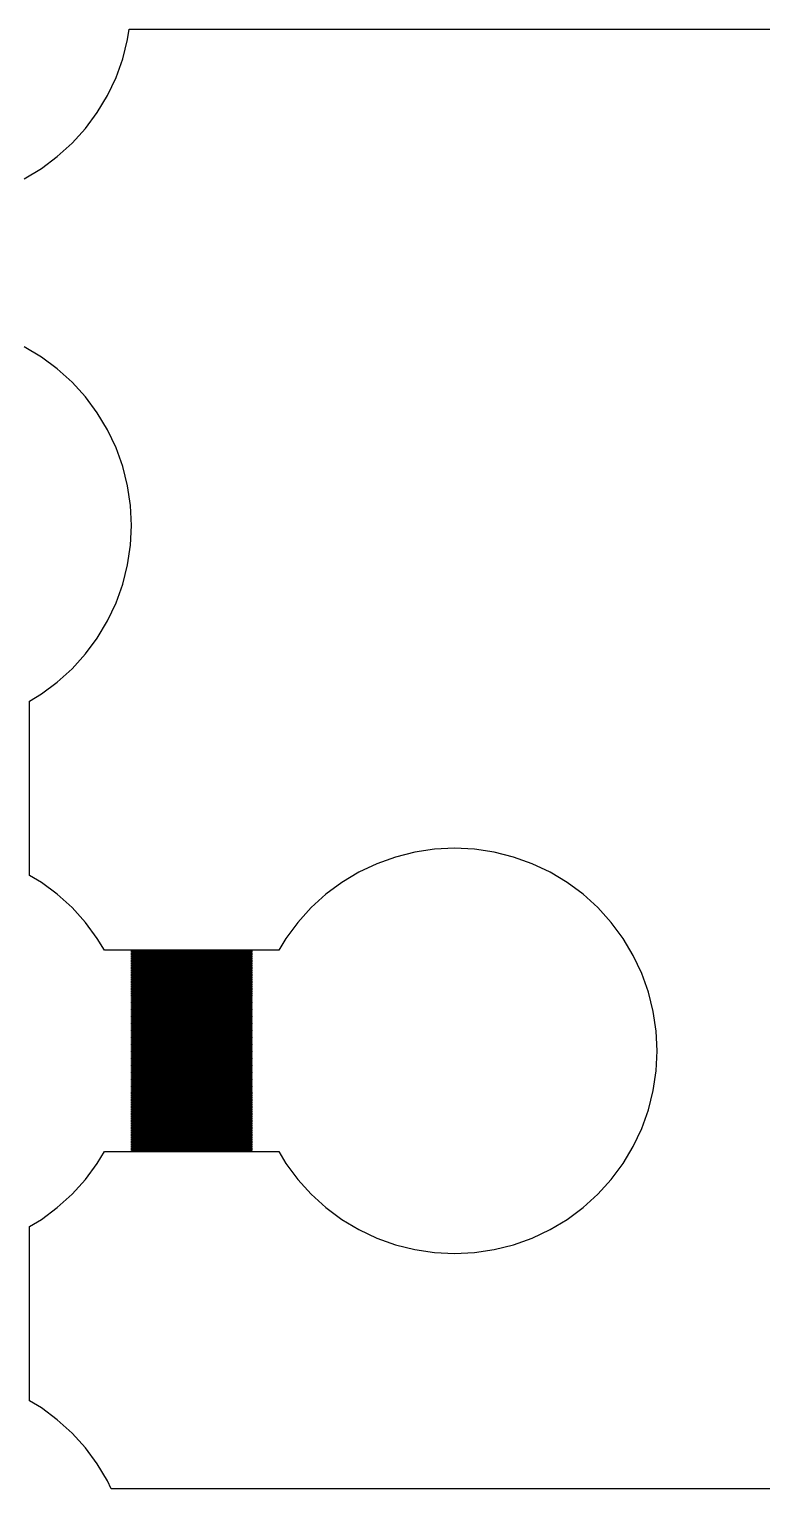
# Model space of a CAD drawing. Extents: x -10 to 91, y -24 to 82.
# Drawn here: x 9.22 to 21.76, y 1 to 26 of the extents above; entities that cross this region are included whole.
import ezdxf

# ---------------------------------------------------------------- set-up
doc = ezdxf.new("R2010")
doc.units = 0

msp = doc.modelspace()

# ---------------------------------------------------------------- linework, layer by layer
for p, q in [((10.9033, 25.823), (10.9296, 26)), ((10.9296, 26), (26, 26)), ((10.8206, 25.4927), (10.9033, 25.823)), ((10.7059, 25.1721), (10.8206, 25.4927)), ((10.5603, 24.8643), (10.7059, 25.1721)), ((10.3852, 24.5722), (10.5603, 24.8643)), ((10.1823, 24.2987), (10.3852, 24.5722)), ((9.95366, 24.0463), (10.1823, 24.2987)), ((9.70134, 23.8177), (9.95366, 24.0463)), ((9.42783, 23.6148), (9.70134, 23.8177)), ((9.13574, 23.4397), (9.42783, 23.6148)), ((9.42783, 20.3852), (9.13574, 20.5603)), ((9.70134, 20.1823), (9.42783, 20.3852)), ((9.95366, 19.9537), (9.70134, 20.1823)), ((10.1823, 19.7013), (9.95366, 19.9537)), ((10.3852, 19.4278), (10.1823, 19.7013)), ((10.5603, 19.1357), (10.3852, 19.4278)), ((10.7059, 18.8279), (10.5603, 19.1357)), ((10.8206, 18.5073), (10.7059, 18.8279)), ((10.9033, 18.177), (10.8206, 18.5073)), ((10.9533, 17.8401), (10.9033, 18.177)), ((10.97, 17.5), (10.9533, 17.8401)), ((10.9533, 17.1599), (10.97, 17.5)), ((10.9033, 16.823), (10.9533, 17.1599)), ((10.8206, 16.4927), (10.9033, 16.823)), ((10.7059, 16.1721), (10.8206, 16.4927)), ((10.5603, 15.8642), (10.7059, 16.1721)), ((10.3852, 15.5722), (10.5603, 15.8642)), ((10.1823, 15.2986), (10.3852, 15.5722)), ((9.95366, 15.0463), (10.1823, 15.2986)), ((9.70134, 14.8176), (9.95366, 15.0463)), ((9.42783, 14.6148), (9.70134, 14.8176)), ((9.22499, 14.4932), (9.42783, 14.6148)), ((9.22499, 11.5068), (9.22499, 14.4932)), ((15.4927, 11.8206), (15.1721, 11.7059)), ((15.823, 11.9033), (15.4927, 11.8206)), ((16.1599, 11.9533), (15.823, 11.9033)), ((16.5, 11.97), (16.1599, 11.9533)), ((16.8401, 11.9533), (16.5, 11.97)), ((17.177, 11.9033), (16.8401, 11.9533)), ((17.5073, 11.8206), (17.177, 11.9033)), ((17.8279, 11.7059), (17.5073, 11.8206)), ((9.42783, 11.3852), (9.22499, 11.5068)), ((14.8642, 11.5603), (14.5722, 11.3852)), ((15.1721, 11.7059), (14.8642, 11.5603)), ((18.1357, 11.5603), (17.8279, 11.7059)), ((18.4278, 11.3852), (18.1357, 11.5603)), ((9.70134, 11.1824), (9.42783, 11.3852)), ((14.5722, 11.3852), (14.2986, 11.1823)), ((18.7013, 11.1823), (18.4278, 11.3852)), ((9.95366, 10.9537), (9.70134, 11.1824)), ((14.2986, 11.1823), (14.0463, 10.9537)), ((18.9537, 10.9537), (18.7013, 11.1823)), ((10.1823, 10.7014), (9.95366, 10.9537)), ((14.0463, 10.9537), (13.8176, 10.7013)), ((19.1823, 10.7013), (18.9537, 10.9537)), ((10.3852, 10.4278), (10.1823, 10.7014)), ((13.8176, 10.7013), (13.6148, 10.4278)), ((19.3852, 10.4278), (19.1823, 10.7013)), ((10.5068, 10.225), (10.3852, 10.4278)), ((13.6148, 10.4278), (13.4932, 10.225)), ((19.5603, 10.1357), (19.3852, 10.4278)), ((13.4932, 10.225), (10.5068, 10.225)), ((10.97, 10.205), (10.97, 10.215)), ((10.97, 10.215), (13.03, 10.215)), ((13.03, 10.205), (10.97, 10.205)), ((10.97, 10.185), (10.97, 10.195)), ((10.97, 10.195), (13.03, 10.195)), ((13.03, 10.185), (10.97, 10.185)), ((10.97, 10.165), (10.97, 10.175)), ((10.97, 10.175), (13.03, 10.175)), ((13.03, 10.165), (10.97, 10.165)), ((10.97, 10.145), (10.97, 10.155)), ((10.97, 10.155), (13.03, 10.155)), ((13.03, 10.145), (10.97, 10.145)), ((10.97, 10.125), (10.97, 10.135)), ((10.97, 10.135), (13.03, 10.135)), ((13.03, 10.125), (10.97, 10.125)), ((10.97, 10.105), (10.97, 10.115)), ((10.97, 10.115), (13.03, 10.115)), ((13.03, 10.105), (10.97, 10.105)), ((10.97, 10.085), (10.97, 10.095)), ((10.97, 10.095), (13.03, 10.095)), ((13.03, 10.085), (10.97, 10.085)), ((10.97, 10.065), (10.97, 10.075)), ((10.97, 10.075), (13.03, 10.075)), ((13.03, 10.065), (10.97, 10.065)), ((10.97, 10.045), (10.97, 10.055)), ((10.97, 10.055), (13.03, 10.055)), ((13.03, 10.045), (10.97, 10.045)), ((10.97, 10.025), (10.97, 10.035)), ((10.97, 10.035), (13.03, 10.035)), ((13.03, 10.025), (10.97, 10.025)), ((10.97, 10.005), (10.97, 10.015)), ((10.97, 10.015), (13.03, 10.015)), ((13.03, 10.005), (10.97, 10.005)), ((13.03, 10.215), (13.03, 10.205)), ((13.03, 10.195), (13.03, 10.185)), ((13.03, 10.175), (13.03, 10.165)), ((13.03, 10.155), (13.03, 10.145)), ((13.03, 10.135), (13.03, 10.125)), ((13.03, 10.115), (13.03, 10.105)), ((13.03, 10.095), (13.03, 10.085)), ((13.03, 10.075), (13.03, 10.065)), ((13.03, 10.055), (13.03, 10.045)), ((13.03, 10.035), (13.03, 10.025)), ((13.03, 10.015), (13.03, 10.005)), ((19.7059, 9.82791), (19.5603, 10.1357)), ((10.97, 9.98499), (10.97, 9.995)), ((10.97, 9.995), (13.03, 9.995)), ((13.03, 9.98499), (10.97, 9.98499)), ((10.97, 9.965), (10.97, 9.97499)), ((10.97, 9.97499), (13.03, 9.97499)), ((13.03, 9.965), (10.97, 9.965)), ((10.97, 9.94499), (10.97, 9.95499)), ((10.97, 9.95499), (13.03, 9.95499)), ((13.03, 9.94499), (10.97, 9.94499)), ((10.97, 9.92499), (10.97, 9.935)), ((10.97, 9.935), (13.03, 9.935)), ((13.03, 9.92499), (10.97, 9.92499)), ((10.97, 9.905), (10.97, 9.91499)), ((10.97, 9.91499), (13.03, 9.91499)), ((13.03, 9.905), (10.97, 9.905)), ((10.97, 9.88499), (10.97, 9.89499)), ((10.97, 9.89499), (13.03, 9.89499)), ((13.03, 9.88499), (10.97, 9.88499)), ((10.97, 9.86499), (10.97, 9.875)), ((10.97, 9.875), (13.03, 9.875)), ((13.03, 9.86499), (10.97, 9.86499)), ((10.97, 9.84499), (10.97, 9.855)), ((10.97, 9.855), (13.03, 9.855)), ((13.03, 9.84499), (10.97, 9.84499)), ((10.97, 9.825), (10.97, 9.83499)), ((10.97, 9.83499), (13.03, 9.83499)), ((13.03, 9.825), (10.97, 9.825)), ((10.97, 9.80499), (10.97, 9.81499)), ((10.97, 9.81499), (13.03, 9.81499)), ((13.03, 9.80499), (10.97, 9.80499)), ((10.97, 9.78499), (10.97, 9.795)), ((10.97, 9.795), (13.03, 9.795)), ((13.03, 9.78499), (10.97, 9.78499)), ((10.97, 9.765), (10.97, 9.77499)), ((10.97, 9.77499), (13.03, 9.77499)), ((13.03, 9.765), (10.97, 9.765)), ((10.97, 9.745), (10.97, 9.75499)), ((10.97, 9.75499), (13.03, 9.75499)), ((13.03, 9.995), (13.03, 9.98499)), ((13.03, 9.97499), (13.03, 9.965)), ((13.03, 9.95499), (13.03, 9.94499)), ((13.03, 9.935), (13.03, 9.92499)), ((13.03, 9.91499), (13.03, 9.905)), ((13.03, 9.89499), (13.03, 9.88499)), ((13.03, 9.875), (13.03, 9.86499)), ((13.03, 9.855), (13.03, 9.84499)), ((13.03, 9.83499), (13.03, 9.825)), ((13.03, 9.81499), (13.03, 9.80499)), ((13.03, 9.795), (13.03, 9.78499)), ((13.03, 9.77499), (13.03, 9.765)), ((13.03, 9.75499), (13.03, 9.745)), ((19.8206, 9.50728), (19.7059, 9.82791)), ((13.03, 9.745), (10.97, 9.745)), ((10.97, 9.72499), (10.97, 9.73499)), ((10.97, 9.73499), (13.03, 9.73499)), ((13.03, 9.72499), (10.97, 9.72499)), ((10.97, 9.70499), (10.97, 9.715)), ((10.97, 9.715), (13.03, 9.715)), ((13.03, 9.70499), (10.97, 9.70499)), ((10.97, 9.685), (10.97, 9.69499)), ((10.97, 9.69499), (13.03, 9.69499)), ((13.03, 9.685), (10.97, 9.685)), ((10.97, 9.66499), (10.97, 9.67499)), ((10.97, 9.67499), (13.03, 9.67499)), ((13.03, 9.66499), (10.97, 9.66499)), ((10.97, 9.64499), (10.97, 9.655)), ((10.97, 9.655), (13.03, 9.655)), ((13.03, 9.64499), (10.97, 9.64499)), ((10.97, 9.625), (10.97, 9.63499)), ((10.97, 9.63499), (13.03, 9.63499)), ((13.03, 9.625), (10.97, 9.625)), ((10.97, 9.605), (10.97, 9.61499)), ((10.97, 9.61499), (13.03, 9.61499)), ((13.03, 9.605), (10.97, 9.605)), ((10.97, 9.58499), (10.97, 9.59499)), ((10.97, 9.59499), (13.03, 9.59499)), ((13.03, 9.58499), (10.97, 9.58499)), ((10.97, 9.56499), (10.97, 9.575)), ((10.97, 9.575), (13.03, 9.575)), ((13.03, 9.56499), (10.97, 9.56499)), ((10.97, 9.545), (10.97, 9.55499)), ((10.97, 9.55499), (13.03, 9.55499)), ((13.03, 9.545), (10.97, 9.545)), ((10.97, 9.52499), (10.97, 9.53499)), ((10.97, 9.53499), (13.03, 9.53499)), ((13.03, 9.52499), (10.97, 9.52499)), ((10.97, 9.50499), (10.97, 9.515)), ((10.97, 9.515), (13.03, 9.515)), ((13.03, 9.50499), (10.97, 9.50499)), ((13.03, 9.73499), (13.03, 9.72499)), ((13.03, 9.715), (13.03, 9.70499)), ((13.03, 9.69499), (13.03, 9.685)), ((13.03, 9.67499), (13.03, 9.66499)), ((13.03, 9.655), (13.03, 9.64499)), ((13.03, 9.63499), (13.03, 9.625)), ((13.03, 9.61499), (13.03, 9.605)), ((13.03, 9.59499), (13.03, 9.58499)), ((13.03, 9.575), (13.03, 9.56499)), ((13.03, 9.55499), (13.03, 9.545)), ((13.03, 9.53499), (13.03, 9.52499)), ((13.03, 9.515), (13.03, 9.50499)), ((19.9033, 9.17696), (19.8206, 9.50728)), ((10.97, 9.48499), (10.97, 9.495)), ((10.97, 9.495), (13.03, 9.495)), ((13.03, 9.48499), (10.97, 9.48499)), ((10.97, 9.465), (10.97, 9.47499)), ((10.97, 9.47499), (13.03, 9.47499)), ((13.03, 9.465), (10.97, 9.465)), ((10.97, 9.44499), (10.97, 9.45499)), ((10.97, 9.45499), (13.03, 9.45499)), ((13.03, 9.44499), (10.97, 9.44499)), ((10.97, 9.42499), (10.97, 9.435)), ((10.97, 9.435), (13.03, 9.435)), ((13.03, 9.42499), (10.97, 9.42499)), ((10.97, 9.405), (10.97, 9.41499)), ((10.97, 9.41499), (13.03, 9.41499)), ((13.03, 9.405), (10.97, 9.405)), ((10.97, 9.38499), (10.97, 9.39499)), ((10.97, 9.39499), (13.03, 9.39499)), ((13.03, 9.38499), (10.97, 9.38499)), ((10.97, 9.36499), (10.97, 9.375)), ((10.97, 9.375), (13.03, 9.375)), ((13.03, 9.36499), (10.97, 9.36499)), ((10.97, 9.34499), (10.97, 9.355)), ((10.97, 9.355), (13.03, 9.355)), ((13.03, 9.34499), (10.97, 9.34499)), ((10.97, 9.325), (10.97, 9.33499)), ((10.97, 9.33499), (13.03, 9.33499)), ((13.03, 9.325), (10.97, 9.325)), ((10.97, 9.30499), (10.97, 9.31499)), ((10.97, 9.31499), (13.03, 9.31499)), ((13.03, 9.30499), (10.97, 9.30499)), ((10.97, 9.28499), (10.97, 9.295)), ((10.97, 9.295), (13.03, 9.295)), ((13.03, 9.28499), (10.97, 9.28499)), ((10.97, 9.265), (10.97, 9.27499)), ((10.97, 9.27499), (13.03, 9.27499)), ((13.03, 9.265), (10.97, 9.265)), ((10.97, 9.245), (10.97, 9.25499)), ((10.97, 9.25499), (13.03, 9.25499)), ((13.03, 9.495), (13.03, 9.48499)), ((13.03, 9.47499), (13.03, 9.465)), ((13.03, 9.45499), (13.03, 9.44499)), ((13.03, 9.435), (13.03, 9.42499)), ((13.03, 9.41499), (13.03, 9.405)), ((13.03, 9.39499), (13.03, 9.38499)), ((13.03, 9.375), (13.03, 9.36499)), ((13.03, 9.355), (13.03, 9.34499)), ((13.03, 9.33499), (13.03, 9.325)), ((13.03, 9.31499), (13.03, 9.30499)), ((13.03, 9.295), (13.03, 9.28499)), ((13.03, 9.27499), (13.03, 9.265)), ((13.03, 9.25499), (13.03, 9.245)), ((13.03, 9.245), (10.97, 9.245)), ((10.97, 9.22499), (10.97, 9.23499)), ((10.97, 9.23499), (13.03, 9.23499)), ((13.03, 9.22499), (10.97, 9.22499)), ((10.97, 9.20499), (10.97, 9.215)), ((10.97, 9.215), (13.03, 9.215)), ((13.03, 9.20499), (10.97, 9.20499)), ((10.97, 9.185), (10.97, 9.19499)), ((10.97, 9.19499), (13.03, 9.19499)), ((13.03, 9.185), (10.97, 9.185)), ((10.97, 9.16499), (10.97, 9.17499)), ((10.97, 9.17499), (13.03, 9.17499)), ((13.03, 9.16499), (10.97, 9.16499)), ((10.97, 9.14499), (10.97, 9.155)), ((10.97, 9.155), (13.03, 9.155)), ((13.03, 9.14499), (10.97, 9.14499)), ((10.97, 9.125), (10.97, 9.13499)), ((10.97, 9.13499), (13.03, 9.13499)), ((13.03, 9.125), (10.97, 9.125)), ((10.97, 9.105), (10.97, 9.11499)), ((10.97, 9.11499), (13.03, 9.11499)), ((13.03, 9.105), (10.97, 9.105)), ((10.97, 9.08499), (10.97, 9.09499)), ((10.97, 9.09499), (13.03, 9.09499)), ((13.03, 9.08499), (10.97, 9.08499)), ((10.97, 9.06499), (10.97, 9.075)), ((10.97, 9.075), (13.03, 9.075)), ((13.03, 9.06499), (10.97, 9.06499)), ((10.97, 9.045), (10.97, 9.05499)), ((10.97, 9.05499), (13.03, 9.05499)), ((13.03, 9.045), (10.97, 9.045)), ((10.97, 9.02499), (10.97, 9.03499)), ((10.97, 9.03499), (13.03, 9.03499)), ((13.03, 9.02499), (10.97, 9.02499)), ((10.97, 9.00499), (10.97, 9.015)), ((10.97, 9.015), (13.03, 9.015)), ((13.03, 9.00499), (10.97, 9.00499)), ((13.03, 9.23499), (13.03, 9.22499)), ((13.03, 9.215), (13.03, 9.20499)), ((13.03, 9.19499), (13.03, 9.185)), ((13.03, 9.17499), (13.03, 9.16499)), ((13.03, 9.155), (13.03, 9.14499)), ((13.03, 9.13499), (13.03, 9.125)), ((13.03, 9.11499), (13.03, 9.105)), ((13.03, 9.09499), (13.03, 9.08499)), ((13.03, 9.075), (13.03, 9.06499)), ((13.03, 9.05499), (13.03, 9.045)), ((13.03, 9.03499), (13.03, 9.02499)), ((13.03, 9.015), (13.03, 9.00499)), ((19.9533, 8.84012), (19.9033, 9.17696)), ((10.97, 8.98499), (10.97, 8.995)), ((10.97, 8.995), (13.03, 8.995)), ((13.03, 8.98499), (10.97, 8.98499)), ((10.97, 8.965), (10.97, 8.97499)), ((10.97, 8.97499), (13.03, 8.97499)), ((13.03, 8.965), (10.97, 8.965)), ((10.97, 8.94499), (10.97, 8.95499)), ((10.97, 8.95499), (13.03, 8.95499)), ((13.03, 8.94499), (10.97, 8.94499)), ((10.97, 8.92499), (10.97, 8.935)), ((10.97, 8.935), (13.03, 8.935)), ((13.03, 8.92499), (10.97, 8.92499)), ((10.97, 8.905), (10.97, 8.91499)), ((10.97, 8.91499), (13.03, 8.91499)), ((13.03, 8.905), (10.97, 8.905)), ((10.97, 8.88499), (10.97, 8.89499)), ((10.97, 8.89499), (13.03, 8.89499)), ((13.03, 8.88499), (10.97, 8.88499)), ((10.97, 8.86499), (10.97, 8.875)), ((10.97, 8.875), (13.03, 8.875)), ((13.03, 8.86499), (10.97, 8.86499)), ((10.97, 8.84499), (10.97, 8.855)), ((10.97, 8.855), (13.03, 8.855)), ((13.03, 8.84499), (10.97, 8.84499)), ((10.97, 8.825), (10.97, 8.83499)), ((10.97, 8.83499), (13.03, 8.83499)), ((13.03, 8.825), (10.97, 8.825)), ((10.97, 8.80499), (10.97, 8.81499)), ((10.97, 8.81499), (13.03, 8.81499)), ((13.03, 8.80499), (10.97, 8.80499)), ((10.97, 8.78499), (10.97, 8.795)), ((10.97, 8.795), (13.03, 8.795)), ((13.03, 8.78499), (10.97, 8.78499)), ((10.97, 8.765), (10.97, 8.77499)), ((10.97, 8.77499), (13.03, 8.77499)), ((13.03, 8.765), (10.97, 8.765)), ((10.97, 8.745), (10.97, 8.75499)), ((10.97, 8.75499), (13.03, 8.75499)), ((13.03, 8.995), (13.03, 8.98499)), ((13.03, 8.97499), (13.03, 8.965)), ((13.03, 8.95499), (13.03, 8.94499)), ((13.03, 8.935), (13.03, 8.92499)), ((13.03, 8.91499), (13.03, 8.905)), ((13.03, 8.89499), (13.03, 8.88499)), ((13.03, 8.875), (13.03, 8.86499)), ((13.03, 8.855), (13.03, 8.84499)), ((13.03, 8.83499), (13.03, 8.825)), ((13.03, 8.81499), (13.03, 8.80499)), ((13.03, 8.795), (13.03, 8.78499)), ((13.03, 8.77499), (13.03, 8.765)), ((13.03, 8.75499), (13.03, 8.745)), ((19.97, 8.5), (19.9533, 8.84012)), ((13.03, 8.745), (10.97, 8.745)), ((10.97, 8.72499), (10.97, 8.73499)), ((10.97, 8.73499), (13.03, 8.73499)), ((13.03, 8.72499), (10.97, 8.72499)), ((10.97, 8.70499), (10.97, 8.715)), ((10.97, 8.715), (13.03, 8.715)), ((13.03, 8.70499), (10.97, 8.70499)), ((10.97, 8.685), (10.97, 8.69499)), ((10.97, 8.69499), (13.03, 8.69499)), ((13.03, 8.685), (10.97, 8.685)), ((10.97, 8.66499), (10.97, 8.67499)), ((10.97, 8.67499), (13.03, 8.67499)), ((13.03, 8.66499), (10.97, 8.66499)), ((10.97, 8.64499), (10.97, 8.655)), ((10.97, 8.655), (13.03, 8.655)), ((13.03, 8.64499), (10.97, 8.64499)), ((10.97, 8.625), (10.97, 8.63499)), ((10.97, 8.63499), (13.03, 8.63499)), ((13.03, 8.625), (10.97, 8.625)), ((10.97, 8.605), (10.97, 8.61499)), ((10.97, 8.61499), (13.03, 8.61499)), ((13.03, 8.605), (10.97, 8.605)), ((10.97, 8.58499), (10.97, 8.59499)), ((10.97, 8.59499), (13.03, 8.59499)), ((13.03, 8.58499), (10.97, 8.58499)), ((10.97, 8.56499), (10.97, 8.575)), ((10.97, 8.575), (13.03, 8.575)), ((13.03, 8.56499), (10.97, 8.56499)), ((10.97, 8.545), (10.97, 8.55499)), ((10.97, 8.55499), (13.03, 8.55499)), ((13.03, 8.545), (10.97, 8.545)), ((10.97, 8.52499), (10.97, 8.53499)), ((10.97, 8.53499), (13.03, 8.53499)), ((13.03, 8.52499), (10.97, 8.52499)), ((10.97, 8.50499), (10.97, 8.515)), ((10.97, 8.515), (13.03, 8.515)), ((13.03, 8.50499), (10.97, 8.50499)), ((13.03, 8.73499), (13.03, 8.72499)), ((13.03, 8.715), (13.03, 8.70499)), ((13.03, 8.69499), (13.03, 8.685)), ((13.03, 8.67499), (13.03, 8.66499)), ((13.03, 8.655), (13.03, 8.64499)), ((13.03, 8.63499), (13.03, 8.625)), ((13.03, 8.61499), (13.03, 8.605)), ((13.03, 8.59499), (13.03, 8.58499)), ((13.03, 8.575), (13.03, 8.56499)), ((13.03, 8.55499), (13.03, 8.545)), ((13.03, 8.53499), (13.03, 8.52499)), ((13.03, 8.515), (13.03, 8.50499)), ((19.9533, 8.15988), (19.97, 8.5)), ((10.97, 8.485), (10.97, 8.49501)), ((10.97, 8.49501), (13.03, 8.49501)), ((13.03, 8.485), (10.97, 8.485)), ((10.97, 8.46501), (10.97, 8.47501)), ((10.97, 8.47501), (13.03, 8.47501)), ((13.03, 8.46501), (10.97, 8.46501)), ((10.97, 8.44501), (10.97, 8.455)), ((10.97, 8.455), (13.03, 8.455)), ((13.03, 8.44501), (10.97, 8.44501)), ((10.97, 8.425), (10.97, 8.43501)), ((10.97, 8.43501), (13.03, 8.43501)), ((13.03, 8.425), (10.97, 8.425)), ((10.97, 8.40501), (10.97, 8.41501)), ((10.97, 8.41501), (13.03, 8.41501)), ((13.03, 8.40501), (10.97, 8.40501)), ((10.97, 8.38501), (10.97, 8.395)), ((10.97, 8.395), (13.03, 8.395)), ((13.03, 8.38501), (10.97, 8.38501)), ((10.97, 8.36501), (10.97, 8.375)), ((10.97, 8.375), (13.03, 8.375)), ((13.03, 8.36501), (10.97, 8.36501)), ((10.97, 8.345), (10.97, 8.35501)), ((10.97, 8.35501), (13.03, 8.35501)), ((13.03, 8.345), (10.97, 8.345)), ((10.97, 8.32501), (10.97, 8.33501)), ((10.97, 8.33501), (13.03, 8.33501)), ((13.03, 8.32501), (10.97, 8.32501)), ((10.97, 8.30501), (10.97, 8.315)), ((10.97, 8.315), (13.03, 8.315)), ((13.03, 8.30501), (10.97, 8.30501)), ((10.97, 8.285), (10.97, 8.29501)), ((10.97, 8.29501), (13.03, 8.29501)), ((13.03, 8.285), (10.97, 8.285)), ((10.97, 8.26501), (10.97, 8.27501)), ((10.97, 8.27501), (13.03, 8.27501)), ((13.03, 8.26501), (10.97, 8.26501)), ((10.97, 8.24501), (10.97, 8.255)), ((10.97, 8.255), (13.03, 8.255)), ((13.03, 8.49501), (13.03, 8.485)), ((13.03, 8.47501), (13.03, 8.46501)), ((13.03, 8.455), (13.03, 8.44501)), ((13.03, 8.43501), (13.03, 8.425)), ((13.03, 8.41501), (13.03, 8.40501)), ((13.03, 8.395), (13.03, 8.38501)), ((13.03, 8.375), (13.03, 8.36501)), ((13.03, 8.35501), (13.03, 8.345)), ((13.03, 8.33501), (13.03, 8.32501)), ((13.03, 8.315), (13.03, 8.30501)), ((13.03, 8.29501), (13.03, 8.285)), ((13.03, 8.27501), (13.03, 8.26501)), ((13.03, 8.255), (13.03, 8.24501)), ((13.03, 8.24501), (10.97, 8.24501)), ((10.97, 8.22501), (10.97, 8.235)), ((10.97, 8.235), (13.03, 8.235)), ((13.03, 8.22501), (10.97, 8.22501)), ((10.97, 8.205), (10.97, 8.21501)), ((10.97, 8.21501), (13.03, 8.21501)), ((13.03, 8.205), (10.97, 8.205)), ((10.97, 8.18501), (10.97, 8.19501)), ((10.97, 8.19501), (13.03, 8.19501)), ((13.03, 8.18501), (10.97, 8.18501)), ((10.97, 8.16501), (10.97, 8.175)), ((10.97, 8.175), (13.03, 8.175)), ((13.03, 8.16501), (10.97, 8.16501)), ((10.97, 8.145), (10.97, 8.15501)), ((10.97, 8.15501), (13.03, 8.15501)), ((13.03, 8.145), (10.97, 8.145)), ((10.97, 8.125), (10.97, 8.13501)), ((10.97, 8.13501), (13.03, 8.13501)), ((13.03, 8.125), (10.97, 8.125)), ((10.97, 8.10501), (10.97, 8.11501)), ((10.97, 8.11501), (13.03, 8.11501)), ((13.03, 8.10501), (10.97, 8.10501)), ((10.97, 8.08501), (10.97, 8.095)), ((10.97, 8.095), (13.03, 8.095)), ((13.03, 8.08501), (10.97, 8.08501)), ((10.97, 8.065), (10.97, 8.07501)), ((10.97, 8.07501), (13.03, 8.07501)), ((13.03, 8.065), (10.97, 8.065)), ((10.97, 8.04501), (10.97, 8.05501)), ((10.97, 8.05501), (13.03, 8.05501)), ((13.03, 8.04501), (10.97, 8.04501)), ((10.97, 8.02501), (10.97, 8.035)), ((10.97, 8.035), (13.03, 8.035)), ((13.03, 8.02501), (10.97, 8.02501)), ((10.97, 8.005), (10.97, 8.01501)), ((10.97, 8.01501), (13.03, 8.01501)), ((13.03, 8.005), (10.97, 8.005)), ((13.03, 8.235), (13.03, 8.22501)), ((13.03, 8.21501), (13.03, 8.205)), ((13.03, 8.19501), (13.03, 8.18501)), ((13.03, 8.175), (13.03, 8.16501)), ((13.03, 8.15501), (13.03, 8.145)), ((13.03, 8.13501), (13.03, 8.125)), ((13.03, 8.11501), (13.03, 8.10501)), ((13.03, 8.095), (13.03, 8.08501)), ((13.03, 8.07501), (13.03, 8.065)), ((13.03, 8.05501), (13.03, 8.04501)), ((13.03, 8.035), (13.03, 8.02501)), ((13.03, 8.01501), (13.03, 8.005)), ((19.9033, 7.82304), (19.9533, 8.15988)), ((10.97, 7.985), (10.97, 7.99501)), ((10.97, 7.99501), (13.03, 7.99501)), ((13.03, 7.985), (10.97, 7.985)), ((10.97, 7.96501), (10.97, 7.97501)), ((10.97, 7.97501), (13.03, 7.97501)), ((13.03, 7.96501), (10.97, 7.96501)), ((10.97, 7.94501), (10.97, 7.955)), ((10.97, 7.955), (13.03, 7.955)), ((13.03, 7.94501), (10.97, 7.94501)), ((10.97, 7.925), (10.97, 7.93501)), ((10.97, 7.93501), (13.03, 7.93501)), ((13.03, 7.925), (10.97, 7.925)), ((10.97, 7.90501), (10.97, 7.91501)), ((10.97, 7.91501), (13.03, 7.91501)), ((13.03, 7.90501), (10.97, 7.90501)), ((10.97, 7.88501), (10.97, 7.895)), ((10.97, 7.895), (13.03, 7.895)), ((13.03, 7.88501), (10.97, 7.88501)), ((10.97, 7.86501), (10.97, 7.875)), ((10.97, 7.875), (13.03, 7.875)), ((13.03, 7.86501), (10.97, 7.86501)), ((10.97, 7.845), (10.97, 7.85501)), ((10.97, 7.85501), (13.03, 7.85501)), ((13.03, 7.845), (10.97, 7.845)), ((10.97, 7.82501), (10.97, 7.83501)), ((10.97, 7.83501), (13.03, 7.83501)), ((13.03, 7.82501), (10.97, 7.82501)), ((10.97, 7.80501), (10.97, 7.815)), ((10.97, 7.815), (13.03, 7.815)), ((13.03, 7.80501), (10.97, 7.80501)), ((10.97, 7.785), (10.97, 7.79501)), ((10.97, 7.79501), (13.03, 7.79501)), ((13.03, 7.785), (10.97, 7.785)), ((10.97, 7.76501), (10.97, 7.77501)), ((10.97, 7.77501), (13.03, 7.77501)), ((13.03, 7.76501), (10.97, 7.76501)), ((10.97, 7.74501), (10.97, 7.755)), ((10.97, 7.755), (13.03, 7.755)), ((13.03, 7.99501), (13.03, 7.985)), ((13.03, 7.97501), (13.03, 7.96501)), ((13.03, 7.955), (13.03, 7.94501)), ((13.03, 7.93501), (13.03, 7.925)), ((13.03, 7.91501), (13.03, 7.90501)), ((13.03, 7.895), (13.03, 7.88501)), ((13.03, 7.875), (13.03, 7.86501)), ((13.03, 7.85501), (13.03, 7.845)), ((13.03, 7.83501), (13.03, 7.82501)), ((13.03, 7.815), (13.03, 7.80501)), ((13.03, 7.79501), (13.03, 7.785)), ((13.03, 7.77501), (13.03, 7.76501)), ((13.03, 7.755), (13.03, 7.74501)), ((19.8206, 7.49272), (19.9033, 7.82304)), ((13.03, 7.74501), (10.97, 7.74501)), ((10.97, 7.72501), (10.97, 7.735)), ((10.97, 7.735), (13.03, 7.735)), ((13.03, 7.72501), (10.97, 7.72501)), ((10.97, 7.705), (10.97, 7.71501)), ((10.97, 7.71501), (13.03, 7.71501)), ((13.03, 7.705), (10.97, 7.705)), ((10.97, 7.68501), (10.97, 7.69501)), ((10.97, 7.69501), (13.03, 7.69501)), ((13.03, 7.68501), (10.97, 7.68501)), ((10.97, 7.66501), (10.97, 7.675)), ((10.97, 7.675), (13.03, 7.675)), ((13.03, 7.66501), (10.97, 7.66501)), ((10.97, 7.645), (10.97, 7.65501)), ((10.97, 7.65501), (13.03, 7.65501)), ((13.03, 7.645), (10.97, 7.645)), ((10.97, 7.625), (10.97, 7.63501)), ((10.97, 7.63501), (13.03, 7.63501)), ((13.03, 7.625), (10.97, 7.625)), ((10.97, 7.60501), (10.97, 7.61501)), ((10.97, 7.61501), (13.03, 7.61501)), ((13.03, 7.60501), (10.97, 7.60501)), ((10.97, 7.58501), (10.97, 7.595)), ((10.97, 7.595), (13.03, 7.595)), ((13.03, 7.58501), (10.97, 7.58501)), ((10.97, 7.565), (10.97, 7.57501)), ((10.97, 7.57501), (13.03, 7.57501)), ((13.03, 7.565), (10.97, 7.565)), ((10.97, 7.54501), (10.97, 7.55501)), ((10.97, 7.55501), (13.03, 7.55501)), ((13.03, 7.54501), (10.97, 7.54501)), ((10.97, 7.52501), (10.97, 7.535)), ((10.97, 7.535), (13.03, 7.535)), ((13.03, 7.52501), (10.97, 7.52501)), ((10.97, 7.505), (10.97, 7.51501)), ((10.97, 7.51501), (13.03, 7.51501)), ((13.03, 7.505), (10.97, 7.505)), ((13.03, 7.735), (13.03, 7.72501)), ((13.03, 7.71501), (13.03, 7.705)), ((13.03, 7.69501), (13.03, 7.68501)), ((13.03, 7.675), (13.03, 7.66501)), ((13.03, 7.65501), (13.03, 7.645)), ((13.03, 7.63501), (13.03, 7.625)), ((13.03, 7.61501), (13.03, 7.60501)), ((13.03, 7.595), (13.03, 7.58501)), ((13.03, 7.57501), (13.03, 7.565)), ((13.03, 7.55501), (13.03, 7.54501)), ((13.03, 7.535), (13.03, 7.52501)), ((13.03, 7.51501), (13.03, 7.505)), ((10.97, 7.485), (10.97, 7.49501)), ((10.97, 7.49501), (13.03, 7.49501)), ((13.03, 7.485), (10.97, 7.485)), ((10.97, 7.46501), (10.97, 7.47501)), ((10.97, 7.47501), (13.03, 7.47501)), ((13.03, 7.46501), (10.97, 7.46501)), ((10.97, 7.44501), (10.97, 7.455)), ((10.97, 7.455), (13.03, 7.455)), ((13.03, 7.44501), (10.97, 7.44501)), ((10.97, 7.425), (10.97, 7.43501)), ((10.97, 7.43501), (13.03, 7.43501)), ((13.03, 7.425), (10.97, 7.425)), ((10.97, 7.40501), (10.97, 7.41501)), ((10.97, 7.41501), (13.03, 7.41501)), ((13.03, 7.40501), (10.97, 7.40501)), ((10.97, 7.38501), (10.97, 7.395)), ((10.97, 7.395), (13.03, 7.395)), ((13.03, 7.38501), (10.97, 7.38501)), ((10.97, 7.36501), (10.97, 7.375)), ((10.97, 7.375), (13.03, 7.375)), ((13.03, 7.36501), (10.97, 7.36501)), ((10.97, 7.345), (10.97, 7.35501)), ((10.97, 7.35501), (13.03, 7.35501)), ((13.03, 7.345), (10.97, 7.345)), ((10.97, 7.32501), (10.97, 7.33501)), ((10.97, 7.33501), (13.03, 7.33501)), ((13.03, 7.32501), (10.97, 7.32501)), ((10.97, 7.30501), (10.97, 7.315)), ((10.97, 7.315), (13.03, 7.315)), ((13.03, 7.30501), (10.97, 7.30501)), ((10.97, 7.285), (10.97, 7.29501)), ((10.97, 7.29501), (13.03, 7.29501)), ((13.03, 7.285), (10.97, 7.285)), ((10.97, 7.26501), (10.97, 7.27501)), ((10.97, 7.27501), (13.03, 7.27501)), ((13.03, 7.26501), (10.97, 7.26501)), ((10.97, 7.24501), (10.97, 7.255)), ((10.97, 7.255), (13.03, 7.255)), ((13.03, 7.49501), (13.03, 7.485)), ((13.03, 7.47501), (13.03, 7.46501)), ((13.03, 7.455), (13.03, 7.44501)), ((13.03, 7.43501), (13.03, 7.425)), ((13.03, 7.41501), (13.03, 7.40501)), ((13.03, 7.395), (13.03, 7.38501)), ((13.03, 7.375), (13.03, 7.36501)), ((13.03, 7.35501), (13.03, 7.345)), ((13.03, 7.33501), (13.03, 7.32501)), ((13.03, 7.315), (13.03, 7.30501)), ((13.03, 7.29501), (13.03, 7.285)), ((13.03, 7.27501), (13.03, 7.26501)), ((13.03, 7.255), (13.03, 7.24501)), ((19.7059, 7.17209), (19.8206, 7.49272)), ((13.03, 7.24501), (10.97, 7.24501)), ((10.97, 7.22501), (10.97, 7.235)), ((10.97, 7.235), (13.03, 7.235)), ((13.03, 7.22501), (10.97, 7.22501)), ((10.97, 7.205), (10.97, 7.21501)), ((10.97, 7.21501), (13.03, 7.21501)), ((13.03, 7.205), (10.97, 7.205)), ((10.97, 7.18501), (10.97, 7.19501)), ((10.97, 7.19501), (13.03, 7.19501)), ((13.03, 7.18501), (10.97, 7.18501)), ((10.97, 7.16501), (10.97, 7.175)), ((10.97, 7.175), (13.03, 7.175)), ((13.03, 7.16501), (10.97, 7.16501)), ((10.97, 7.145), (10.97, 7.15501)), ((10.97, 7.15501), (13.03, 7.15501)), ((13.03, 7.145), (10.97, 7.145)), ((10.97, 7.125), (10.97, 7.13501)), ((10.97, 7.13501), (13.03, 7.13501)), ((13.03, 7.125), (10.97, 7.125)), ((10.97, 7.10501), (10.97, 7.11501)), ((10.97, 7.11501), (13.03, 7.11501)), ((13.03, 7.10501), (10.97, 7.10501)), ((10.97, 7.08501), (10.97, 7.095)), ((10.97, 7.095), (13.03, 7.095)), ((13.03, 7.08501), (10.97, 7.08501)), ((10.97, 7.065), (10.97, 7.07501)), ((10.97, 7.07501), (13.03, 7.07501)), ((13.03, 7.065), (10.97, 7.065)), ((10.97, 7.04501), (10.97, 7.05501)), ((10.97, 7.05501), (13.03, 7.05501)), ((13.03, 7.04501), (10.97, 7.04501)), ((10.97, 7.02501), (10.97, 7.035)), ((10.97, 7.035), (13.03, 7.035)), ((13.03, 7.02501), (10.97, 7.02501)), ((10.97, 7.005), (10.97, 7.01501)), ((10.97, 7.01501), (13.03, 7.01501)), ((13.03, 7.005), (10.97, 7.005)), ((13.03, 7.235), (13.03, 7.22501)), ((13.03, 7.21501), (13.03, 7.205)), ((13.03, 7.19501), (13.03, 7.18501)), ((13.03, 7.175), (13.03, 7.16501)), ((13.03, 7.15501), (13.03, 7.145)), ((13.03, 7.13501), (13.03, 7.125)), ((13.03, 7.11501), (13.03, 7.10501)), ((13.03, 7.095), (13.03, 7.08501)), ((13.03, 7.07501), (13.03, 7.065)), ((13.03, 7.05501), (13.03, 7.04501)), ((13.03, 7.035), (13.03, 7.02501)), ((13.03, 7.01501), (13.03, 7.005)), ((19.5603, 6.86426), (19.7059, 7.17209)), ((10.3852, 6.57217), (10.5068, 6.77501)), ((10.5068, 6.77501), (13.4932, 6.77501)), ((10.97, 6.985), (10.97, 6.99501)), ((10.97, 6.99501), (13.03, 6.99501)), ((13.03, 6.985), (10.97, 6.985)), ((10.97, 6.96501), (10.97, 6.97501)), ((10.97, 6.97501), (13.03, 6.97501)), ((13.03, 6.96501), (10.97, 6.96501)), ((10.97, 6.94501), (10.97, 6.955)), ((10.97, 6.955), (13.03, 6.955)), ((13.03, 6.94501), (10.97, 6.94501)), ((10.97, 6.925), (10.97, 6.93501)), ((10.97, 6.93501), (13.03, 6.93501)), ((13.03, 6.925), (10.97, 6.925)), ((10.97, 6.90501), (10.97, 6.91501)), ((10.97, 6.91501), (13.03, 6.91501)), ((13.03, 6.90501), (10.97, 6.90501)), ((10.97, 6.88501), (10.97, 6.895)), ((10.97, 6.895), (13.03, 6.895)), ((13.03, 6.88501), (10.97, 6.88501)), ((10.97, 6.86501), (10.97, 6.875)), ((10.97, 6.875), (13.03, 6.875)), ((13.03, 6.86501), (10.97, 6.86501)), ((10.97, 6.845), (10.97, 6.85501)), ((10.97, 6.85501), (13.03, 6.85501)), ((13.03, 6.845), (10.97, 6.845)), ((10.97, 6.82501), (10.97, 6.83501)), ((10.97, 6.83501), (13.03, 6.83501)), ((13.03, 6.82501), (10.97, 6.82501)), ((10.97, 6.80501), (10.97, 6.815)), ((10.97, 6.815), (13.03, 6.815)), ((13.03, 6.80501), (10.97, 6.80501)), ((10.97, 6.785), (10.97, 6.79501)), ((10.97, 6.79501), (13.03, 6.79501)), ((13.03, 6.785), (10.97, 6.785)), ((13.03, 6.99501), (13.03, 6.985)), ((13.03, 6.97501), (13.03, 6.96501)), ((13.03, 6.955), (13.03, 6.94501)), ((13.03, 6.93501), (13.03, 6.925)), ((13.03, 6.91501), (13.03, 6.90501)), ((13.03, 6.895), (13.03, 6.88501)), ((13.03, 6.875), (13.03, 6.86501)), ((13.03, 6.85501), (13.03, 6.845)), ((13.03, 6.83501), (13.03, 6.82501)), ((13.03, 6.815), (13.03, 6.80501)), ((13.03, 6.79501), (13.03, 6.785)), ((13.4932, 6.77501), (13.6148, 6.57217)), ((19.3852, 6.57217), (19.5603, 6.86426)), ((10.1824, 6.29866), (10.3852, 6.57217)), ((13.6148, 6.57217), (13.8176, 6.29866)), ((19.1823, 6.29866), (19.3852, 6.57217)), ((9.95367, 6.04634), (10.1824, 6.29866)), ((13.8176, 6.29866), (14.0463, 6.04634)), ((18.9537, 6.04634), (19.1823, 6.29866)), ((9.70135, 5.81766), (9.95367, 6.04634)), ((14.0463, 6.04634), (14.2986, 5.81766)), ((18.7013, 5.81766), (18.9537, 6.04634)), ((9.42784, 5.61481), (9.70135, 5.81766)), ((14.2986, 5.81766), (14.5722, 5.61481)), ((18.4278, 5.61481), (18.7013, 5.81766)), ((9.22499, 5.49323), (9.42784, 5.61481)), ((14.5722, 5.61481), (14.8642, 5.43974)), ((18.1357, 5.43974), (18.4278, 5.61481)), ((9.22499, 2.50677), (9.22499, 5.49323)), ((14.8642, 5.43974), (15.1721, 5.29414)), ((15.1721, 5.29414), (15.4927, 5.17943)), ((17.5073, 5.17943), (17.8279, 5.29414)), ((17.8279, 5.29414), (18.1357, 5.43974)), ((15.4927, 5.17943), (15.823, 5.09668)), ((15.823, 5.09668), (16.1599, 5.04672)), ((16.1599, 5.04672), (16.5, 5.03001)), ((16.5, 5.03001), (16.8401, 5.04672)), ((16.8401, 5.04672), (17.177, 5.09668)), ((17.177, 5.09668), (17.5073, 5.17943)), ((9.42783, 2.38521), (9.22499, 2.50677)), ((9.70134, 2.18236), (9.42783, 2.38521)), ((9.95366, 1.95367), (9.70134, 2.18236)), ((10.1823, 1.70135), (9.95366, 1.95367)), ((10.3852, 1.42784), (10.1823, 1.70135)), ((10.5603, 1.13576), (10.3852, 1.42784)), ((10.6245, 1), (10.5603, 1.13576)), ((31.3755, 1), (10.6245, 1))]:
    msp.add_line(p, q)

doc.saveas('drawing.dxf')
